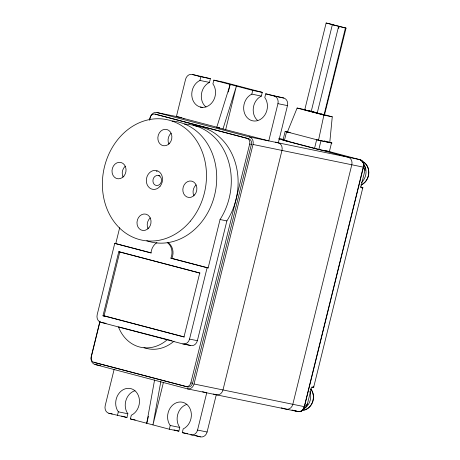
<?xml version="1.0" encoding="UTF-8"?>
<svg xmlns="http://www.w3.org/2000/svg" width="460" height="460" viewBox="0 0 460 460"><rect width="100%" height="100%" fill="white"/><g stroke="black" fill="none" stroke-linecap="round" stroke-linejoin="round"><path stroke-width="0.69" d="M283.003 140.133L285.148 131.439L318.527 140.208L329.768 142.519L332.264 116.828L324.714 114.833M154.577 379.966L146.734 423.263L148.43 416.369M160.804 381.604L152.961 424.908L163.49 382.156M360.14 186.886L362.744 187.577L360.772 187.312L364.918 170.47L365.062 167.589A5.727 4.807 -78.4 0 0 363.613 164.594M318.527 140.208L323.886 115.103L297.114 108.048L287.391 131.997L290.202 132.578M151.317 252.954L114.747 243.374L97.175 314.732A6.394 5.365 -78.4 0 0 100.838 322.305L182.827 343.919L190.658 345.529A6.394 5.365 -78.4 0 0 197.374 340.693L226.872 220.927A61.37 51.497 -78.4 0 0 234.381 159.833A61.37 51.497 -78.4 0 0 193.269 125.563M115.77 243.581L119.686 227.677M99.969 321.103L91.212 356.661A4.795 4.025 -78.4 0 0 93.961 362.342L187.507 386.9A4.795 4.025 -78.4 0 0 192.55 383.272L251.384 144.371A4.795 4.025 -78.4 0 0 248.636 138.69L155.083 114.126A4.795 4.025 -78.4 0 0 150.046 117.754L149.534 119.841M91.454 356.212L100.027 321.402M149.586 120.169L150.27 117.386A6.394 5.365 -78.4 0 1 156.986 112.55L181.855 117.656M118.778 251.7L199.726 273.039L183.988 336.956L103.034 315.617L118.778 251.7L200.06 273.067M103.034 315.617L104.058 315.83L119.795 251.913M114.189 369.161L105.19 405.709A6.394 5.365 -78.4 0 0 108.853 413.281L126.954 417.496L127.868 413.776A14.064 11.799 -78.4 0 1 135.016 390.695M117.415 415.535L118.329 411.815A14.064 11.799 -78.4 0 1 121.267 390.983A14.064 11.799 -78.4 0 1 138.356 395.491A14.064 11.799 -78.4 0 1 131.307 415.23L130.387 418.956L169.309 429.214L178.842 431.175L179.762 427.449A14.064 11.799 -78.4 0 1 186.904 404.374M257.606 120.491A14.064 11.799 -78.4 0 1 253.38 107.479A14.064 11.799 -78.4 0 1 261.366 96.088L262.28 92.362L223.364 82.104L213.825 80.143L212.911 83.87A14.064 11.799 -78.4 0 1 209.973 104.702A14.064 11.799 -78.4 0 1 192.884 100.194A14.064 11.799 -78.4 0 1 199.939 80.448L200.853 76.728L210.392 78.689L209.472 82.409A14.064 11.799 -78.4 0 0 201.457 94.012A14.064 11.799 -78.4 0 0 206.005 107.053M228.304 92.04L230.172 84.456L216.752 127.334L268.772 140.886L277.943 103.655A6.394 5.365 -78.4 0 0 274.281 96.082L265.719 93.823L264.799 97.549A14.064 11.799 -78.4 0 1 261.861 118.375A14.064 11.799 -78.4 0 1 244.772 113.873A14.064 11.799 -78.4 0 1 251.827 94.127L252.747 90.407L262.28 92.362M225.705 129.53L236.4 86.095L222.979 128.972M182.827 343.919A6.394 5.365 -78.4 0 0 189.543 339.083L207.115 267.72L208.138 267.933L220.058 219.529A61.37 51.497 -78.4 0 0 227.188 157.383A61.37 51.497 -78.4 0 0 184.477 124.05M169.309 429.214L170.223 425.488A14.064 11.799 -78.4 0 1 173.161 404.662A14.064 11.799 -78.4 0 1 190.25 409.164A14.064 11.799 -78.4 0 1 183.195 428.91L182.281 432.636L200.382 436.85A6.394 5.365 -78.4 0 0 207.098 432.015L216.269 394.784A6.394 5.365 -78.4 0 0 222.985 389.942L281.968 150.42A6.394 5.365 -78.4 0 0 278.311 142.847L287.477 105.616A6.394 5.365 -78.4 0 0 283.82 98.043L265.719 93.823M185.805 386.549A4.795 4.025 -78.4 0 0 190.842 382.921L249.682 144.02A4.795 4.025 -78.4 0 0 246.934 138.339L155.083 114.126M91.281 356.908A6.394 5.365 -78.4 0 0 94.944 364.481L187.312 388.832A6.394 5.365 -78.4 0 0 194.028 383.991L253.017 144.469A6.394 5.365 -78.4 0 0 249.355 136.896L156.986 112.55M190.842 434.89A6.394 5.365 -78.4 0 0 197.558 430.054L206.73 392.823L202.561 391.724M329.866 151.765L316.031 148.867L284.406 140.541L286.545 131.859M338.623 26.283L317.193 113.16L324.49 114.983L346.035 28.123L332.367 24.639L311.207 111.544L307.021 110.532L304.738 109.877L326.134 23.006L333.58 24.84L326.174 23.029M338.686 28.468L339.198 26.381M314.502 148.477L316.641 139.788L332.005 143.077L327.871 141.939M324.03 114.896L345.425 28.025M318.803 149.511L320.942 140.823M329.36 151.679L331.499 142.997M304.048 408.302A5.727 4.807 -78.4 0 0 306.21 406.565L307.418 403.966L311.564 387.124L313.536 387.389L312.236 387.044M313.662 387.326L362.831 187.663M307.418 403.966L304.382 406.973A6.336 5.75 72 0 1 302.323 410.464L302.22 410.544A6.331 5.75 72.1 0 1 298.068 411.522A6.319 5.733 71.5 0 0 302.22 410.544L302.375 410.418A6.348 5.767 71.5 0 0 304.382 406.973A1.771 0.397 -75.8 0 1 304.451 406.686L363.434 167.158A1.771 0.397 -75.8 0 1 363.515 166.871A6.331 5.813 -50.1 0 0 360.071 159.752A1.276 0.512 -71.9 0 0 359.984 159.672A2.668 0.868 27.6 0 0 359.605 159.557L249.355 136.896M304.307 407.002L304.209 407.014A6.319 5.635 83.6 0 1 301.852 410.671L301.582 410.86A6.348 5.664 83.7 0 1 297.879 411.556A2.668 0.989 -0.2 0 1 297.562 411.493L187.312 388.832M285.148 131.439L288.472 132.1M304.75 109.877L305.681 110.043M311.006 111.544L318.136 113.327M317.204 113.16L318.067 113.309M312.104 111.711L312.978 111.929M363.36 167.147L253.017 144.469M304.359 406.669L194.028 383.991M216.752 127.334L219.477 127.891L176.404 116.541L185.575 79.31A6.394 5.365 -78.4 0 1 192.291 74.468L210.392 78.689M199.939 80.448L209.472 82.409M274.281 96.082L283.82 98.043M251.827 94.127L261.366 96.088M277.943 103.655L287.477 105.616M297.114 108.048L305.492 109.767M323.886 115.103L332.264 116.828M200.295 107.048L202.337 107.468M288.443 141.22L283.032 140.127L284.406 140.541M194.045 125.453L200.859 126.856M246.934 138.339L248.636 138.69M249.682 144.02L251.384 144.371M158.476 175.513A5.112 4.289 -78.4 0 1 160.201 183.919A5.112 4.289 -78.4 0 1 153.019 181.982A5.112 4.289 -78.4 0 1 158.476 175.513L159.839 175.795M220.058 219.529L226.872 220.927M167.233 242.552A12.466 10.459 -78.4 0 1 170.884 258.169L208.138 267.933M103.051 315.94L104.357 316.21M189.543 339.083L197.374 340.693M100.838 322.305L106.059 323.38M167.239 339.75A39.129 32.832 -78.4 0 1 118.462 326.893L172.011 340.733M93.961 362.342L187.507 386.9M190.842 382.921L192.55 383.272M94.944 364.481L100.493 365.625M118.329 411.815L127.868 413.776M197.558 430.054L207.098 432.015M170.223 425.488L179.762 427.449M108.853 413.281L112.257 413.977M130.387 418.956L135.159 419.934M182.281 432.636L187.732 433.757M306.509 110.233L307.51 110.463M318.964 113.516L319.964 113.746M313.473 112.044L314.812 112.366M308.315 110.659L309.39 110.929M320.769 113.942L321.845 114.212M315.353 112.504L316.618 112.826M322.362 114.344L323.685 114.695M310.155 111.124L311.23 111.412M192.291 74.468L200.853 76.728M213.825 80.143L252.747 90.407M308.924 110.676L310.983 111.216M312.357 111.579L317.848 113.028M321.281 113.93L323.34 114.477M324.455 141.036L326.508 141.576M324.231 141.059L326.997 141.789M328.382 142.151L329.768 142.519M279.042 138.322L283.906 139.599M325.577 150.587L359.818 159.677A1.771 0.466 24.9 0 1 360.077 159.752A6.342 5.813 -51 0 1 363.147 162.397M278.697 138.891L348.145 157.199A6.394 5.365 -78.4 0 1 351.802 164.772L292.819 404.3A6.394 5.365 -78.4 0 1 286.097 409.135L281.238 407.853M275.534 142.111L278.311 142.847M114.747 243.374L150.978 252.925A12.466 10.459 -78.4 0 1 156.94 242.575M170.884 258.169L207.115 267.72M104.058 315.83L184.316 336.984M184.431 343.89L190.658 345.529M294.342 410.55L297.81 411.464A1.771 0.552 2.6 0 0 298.068 411.522A1.276 0.517 -79.2 0 1 297.913 411.568M292.008 410.027L297.562 411.487A1.276 0.696 -75.2 0 0 297.81 411.464M213.486 394.047L216.269 394.784M121.681 416.11L126.954 417.496M173.978 429.893L178.842 431.175M195.109 435.465L200.382 436.85M328.469 151.346L329.159 151.536M317.268 112.999L318.055 113.223M329.303 151.576L329.872 151.76M324.018 114.787L324.639 114.994M346.023 28.112L332.373 24.656M363.452 166.819L363.36 166.767A2.668 0.391 -76 0 0 363.268 167.13L304.278 406.651A2.668 0.391 -76 0 0 304.192 407.014A6.331 5.658 83.3 0 1 301.858 410.682L301.639 410.826A6.336 5.658 83.3 0 1 297.879 411.556M363.066 162.501L363.066 162.501A6.342 5.721 -60.5 0 1 363.365 166.767M363.515 166.871L364.918 170.47M313.467 386.164A1.915 0.765 54.3 0 1 313.703 387.372M362.894 187.64A1.915 0.701 -25.9 0 1 362.141 188.548M359.605 159.557A1.276 0.696 -75.2 0 1 359.818 159.677M363.371 166.796A6.331 5.698 -61.2 0 0 359.916 159.649A6.319 5.692 -61.8 0 1 363.003 162.38M310.695 389.028A12.161 10.206 -78.4 0 1 312.869 401.43A12.161 10.206 -78.4 0 1 304.141 409.894M309.856 391.437A12.788 10.729 -78.4 0 1 302.341 409.434M310.856 388.976A12.788 10.729 -78.4 0 1 312.231 402.764A12.788 10.729 -78.4 0 1 301.858 410.527M183.54 118.519A6.394 5.365 -78.4 0 1 183.942 118.427M364.251 162.805A12.161 10.206 -78.4 0 1 368.696 174.587A12.161 10.206 -78.4 0 1 360.979 184.845M363.521 163.8A12.788 10.729 -78.4 0 1 361.267 182.683M361.709 161.006A12.788 10.729 -78.4 0 1 368.719 172.695A12.788 10.729 -78.4 0 1 361.083 185.046M174.052 341.153A39.129 32.832 -78.4 0 1 144.014 347.662M167.595 242.351A12.466 10.459 -78.4 0 1 171.908 258.382M199.03 76.578A6.394 5.365 -78.4 0 1 201.831 76.429M155.589 114.385A4.795 4.025 -78.4 0 1 156.791 114.477M95.375 362.601A4.795 4.025 -78.4 0 1 94.564 362.181M172.092 121.009A61.531 51.629 -78.4 0 1 215.148 192.803A61.531 51.629 -78.4 0 1 146.774 240.758M148.057 228.798A8.309 6.975 -78.4 0 1 150.242 217.885M193.901 195.782A8.309 6.975 -78.4 0 1 196.092 184.868M168.912 144.095A8.309 6.975 -78.4 0 1 171.103 133.181M123.067 177.111A8.309 6.975 -78.4 0 1 125.258 166.198M156.308 171.39A9.591 8.044 -78.4 0 1 157.113 171.189M190.336 221.162A61.531 51.629 -78.4 0 0 169.148 120.175A61.531 51.629 -78.4 0 0 103.828 198.363A61.531 51.629 -78.4 0 0 190.336 221.162M148.856 227.827A8.309 6.975 -78.4 0 0 145.998 214.182A8.309 6.975 -78.4 0 0 137.172 224.744A8.309 6.975 -78.4 0 0 148.856 227.827M194.706 194.81A8.309 6.975 -78.4 0 0 191.843 181.171A8.309 6.975 -78.4 0 0 183.022 191.728A8.309 6.975 -78.4 0 0 194.706 194.81M169.717 143.123A8.309 6.975 -78.4 0 0 166.853 129.484A8.309 6.975 -78.4 0 0 158.033 140.041A8.309 6.975 -78.4 0 0 169.717 143.123M123.872 176.14A8.309 6.975 -78.4 0 0 121.009 162.495A8.309 6.975 -78.4 0 0 112.188 173.058A8.309 6.975 -78.4 0 0 123.872 176.14M160.034 186.329A9.591 8.044 -78.4 0 0 156.733 170.591A9.591 8.044 -78.4 0 0 146.55 182.775A9.591 8.044 -78.4 0 0 160.034 186.329"/></g></svg>
